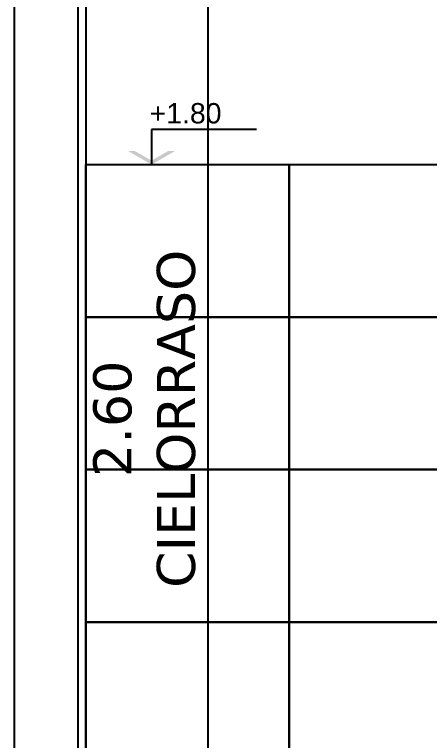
# Model space of a CAD drawing. Header units: metres. Extents: x 126 to 596, y -539 to -70.
# Drawn here: x 350.199 to 351.015, y -381.717 to -380.29 of the extents above; entities that cross this region are included whole.
import ezdxf

# ---------------------------------------------------------------- set-up
doc = ezdxf.new("R2010")
doc.units = ezdxf.units.M
doc.header["$LTSCALE"] = 10
for name, color, linetype in [('02-LH ladrillo hueco 02', 1, 'Continuous'), ('25-TXT', 2, 'Continuous'), ('A-Muros', 4, 'Continuous'), ('TM-REVEST', 135, 'Continuous'), ('TM-REVOQUE', 2, 'Continuous')]:
    doc.layers.add(name, color=color, linetype=linetype)
doc.layers.add('Dimension', color=3, linetype='Continuous', lineweight=5)
doc.styles.add('Arial', font='arial.ttf')
doc.styles.add('Verdana', font='verdana.ttf')
doc.dimstyles.new('ST-COTA-25', dxfattribs={"dimscale": 0.25, "dimtxt": 0.3, "dimasz": 0.1, "dimexe": 0.18, "dimexo": 0.0625, "dimgap": 0.09, "dimtad": 1, "dimzin": 1, "dimdsep": 46, "dimtxsty": 'Verdana', "dimblk1": 'COTA_N', "dimblk2": 'COTA_N', "dimsah": 1, "dimcen": 0.09, "dimclrd": 8, "dimclre": 8, "dimclrt": 7, "dimadec": 0, "dimazin": 0, "dimtfac": 1, "dimtix": 1, "dimtmove": 0, "dimatfit": 3, "dimldrblk": 'COTA_N', "dimfxl": 0.18, "dimtolj": 1, "dimtzin": 0, "dimarcsym": 0})

# ---------------------------------------------------------------- blocks, each defined once
blk = doc.blocks.new('N-NIV-CO')
for p, q in [((1.0325, 0.3433), (0, 0.3433)), ((0, 0.3433), (0, 0))]:
    blk.add_line(p, q)
for points in [[(-0.2333, 0.1347), (-0.1667, 0.1347), (0, 0), (0, 0.0385)], [(0.2333, 0.1347), (0.1667, 0.1347), (0, 0), (0, 0.0385)]]:
    blk.add_solid(points)
at = {"style": 'Arial'}
for tag, p in [('COTA', (0.1161, 0.4045)), ('NPT', (0.2881, 0.0489))]:
    blk.add_attdef(tag, p, '', height=0.2, dxfattribs=at)
blk = doc.blocks.new('COTA_N')
for p, q in [((-1, 0), (0, 0)), ((0, 0.5), (0, -0.5))]:
    blk.add_line(p, q)
at = {"color": 3, "const_width": 0.065}
blk.add_lwpolyline([(0.141, 0.141), (0.283, 0.283), (0, 0), (-0.141, -0.141), (-0.283, -0.283)], dxfattribs=at)
blk = doc.blocks.new('*D121')
at = {"layer": 'Defpoints', "color": 0, "transparency": 16777216}
for p in [(9.8733, 2.67), (9.3337, 0.07), (9.922, 0.07)]:
    blk.add_point(p, dxfattribs=at)
at = {"layer": 'Dimension', "color": 8, "lineweight": -2, "transparency": 16777216}
for p, q in [((9.8577, 2.67), (9.2887, 2.67)), ((9.3337, 2.645), (9.3337, 0.095)), ((9.9063, 0.07), (9.2887, 0.07))]:
    blk.add_line(p, q, dxfattribs=at)
at = {"layer": 'Dimension', "color": 8, "lineweight": -2, "transparency": 16777216, "xscale": 0.025, "yscale": 0.025, "zscale": 0.025}
for p, rotation in [((9.3337, 2.67), 90), ((9.3337, 0.07), 270)]:
    blk.add_blockref('COTA_N', p, dxfattribs=dict(at, rotation=rotation))
at = {"layer": 'Dimension', "color": 2, "transparency": 16777216, "insert": (9.2089, 1.37), "char_height": 0.075, "attachment_point": 5, "rotation": 90, "style": 'Verdana'}
blk.add_mtext('\\A1;2.60\\PCIELORRASO', dxfattribs=at)
blk = doc.blocks.new('A$C62401038')
at = {"layer": '02-LH ladrillo hueco 02'}
for p, q in [((8.9533, 0), (8.9533, 3.4)), ((9.0783, 0), (9.0783, 3.4))]:
    blk.add_line(p, q, dxfattribs=at)
at = {"layer": 'A-Muros'}
blk.add_lwpolyline([(8.9533, 0), (8.9533, 3.4), (9.078, 3.4), (9.078, 0), (8.958, 0)], close=True, dxfattribs=at)
at = {"layer": 'TM-REVEST', "color": 35}
for points in [[(9.0933, 1.87), (9.4933, 1.87), (9.4933, 1.57), (9.0933, 1.57)], [(9.4933, 1.87), (9.8933, 1.87), (9.8933, 1.57), (9.4933, 1.57)]]:
    blk.add_lwpolyline(points, close=True, dxfattribs=at)
for points in [[(9.4933, 1.27), (9.4933, 1.27), (9.0933, 1.27), (9.0933, 1.57), (9.4933, 1.57), (9.4933, 1.27)], [(9.4933, 1.27), (9.4933, 1.57), (9.8933, 1.57), (9.8933, 1.27), (9.4933, 1.27)], [(9.4933, 0.97), (9.4933, 0.97), (9.0933, 0.97), (9.0933, 1.27), (9.4933, 1.27), (9.4933, 0.97)], [(9.4933, 0.97), (9.4933, 1.27), (9.8933, 1.27), (9.8933, 0.97), (9.4933, 0.97)], [(9.4933, 0.67), (9.4933, 0.67), (9.0933, 0.67), (9.0933, 0.97), (9.4933, 0.97), (9.4933, 0.67)], [(9.4933, 0.67), (9.4933, 0.97), (9.8933, 0.97), (9.8933, 0.67), (9.4933, 0.67)]]:
    blk.add_lwpolyline(points, dxfattribs=at)
at = {"layer": 'TM-REVOQUE'}
blk.add_lwpolyline([(9.0933, 3.4), (9.0933, 0.04)], dxfattribs=at)
at = {"layer": '25-TXT'}
ref = blk.add_blockref('N-NIV-CO', (9.2228, 1.87), dxfattribs=dict(at, xscale=0.2000000000000002, yscale=0.2000000000000002, zscale=0.2000000000000002))
ref.add_attrib('COTA', '+1.80', (9.219, 1.9509), dxfattribs={"layer": '0', "height": 0.04, "style": 'Arial'})
at = {"layer": 'Dimension'}
dim = blk.add_linear_dim(base=(9.3337, 0.07), p1=(9.8733, 2.67), p2=(9.922, 0.07), angle=90, text='<>\\PCIELORRASO', dimstyle='ST-COTA-25', override={"dimclrt": 2}, dxfattribs=at)
dim.commit()
dim.dimension.update_dxf_attribs({"geometry": '*D121', "text_midpoint": (9.2089, 1.37)})

msp = doc.modelspace()

# ---------------------------------------------------------------- block references
msp.add_blockref('A$C62401038', (341.2456, -382.4548, 0))

doc.saveas('drawing.dxf')
